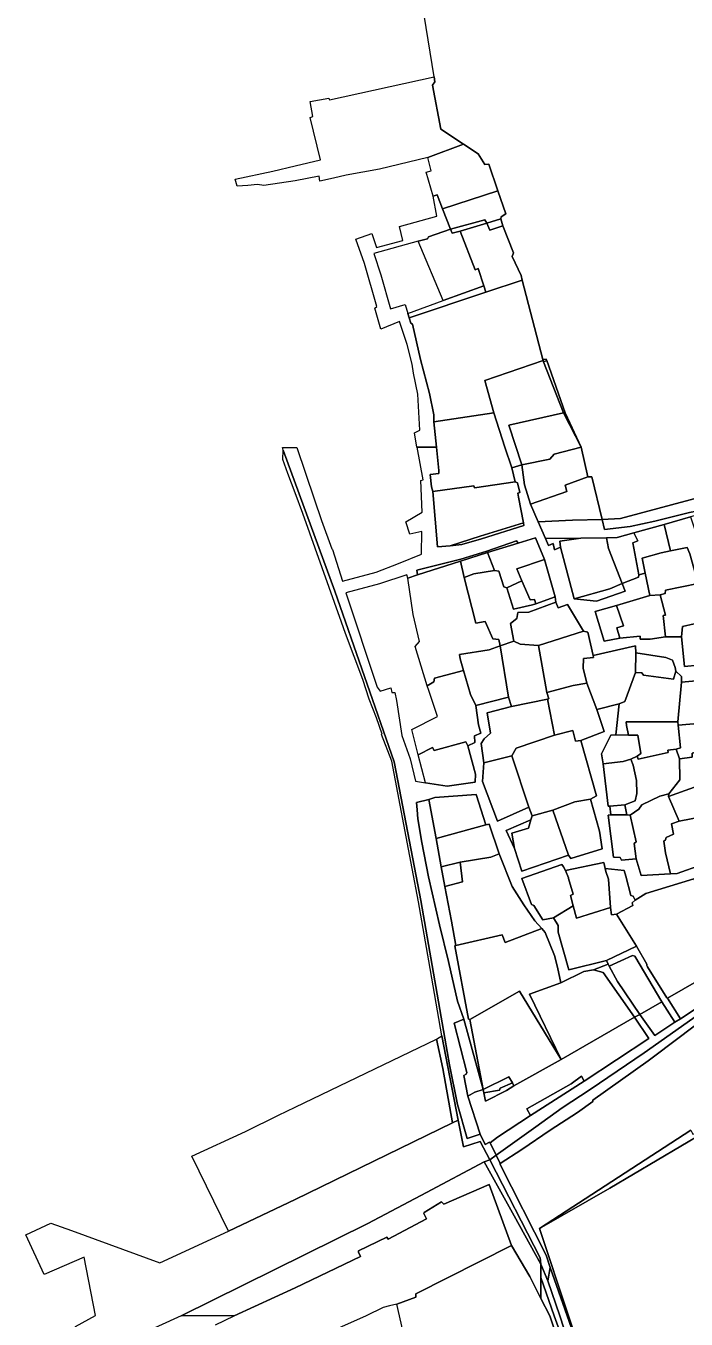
# Model space of a CAD drawing. Header units: feet. Extents: x 197796 to 199821, y 552499 to 555392.
# Drawn here: x 198509.1 to 198661.1, y 552905 to 553202.7 of the extents above; entities that cross this region are included whole.
import ezdxf

# ---------------------------------------------------------------- set-up
doc = ezdxf.new("R2010")
doc.units = ezdxf.units.FT
doc.header["$MEASUREMENT"] = 0
doc.layers.add('wipco_지적', color=20, linetype='CONTINUOUS')

msp = doc.modelspace()

# ---------------------------------------------------------------- linework, layer by layer
at = {"layer": 'wipco_지적', "color": 20}
for points in [[(198682.35, 553099.06), (198645.97, 553089.31), (198641.74, 553089.06), (198639.33, 553098.87), (198638.48, 553098.91), (198636.9, 553105.76), (198633.22, 553113.6), (198628.98, 553125.65), (198628.89, 553125.97), (198628.08, 553125.89), (198623.32, 553144.2), (198623.14, 553145.22), (198621.01, 553149.65), (198621.33, 553150.44), (198618.9, 553156.65), (198618.46, 553158.27), (198618.47, 553158.73), (198619.58, 553159.42), (198617.74, 553164.72), (198615.63, 553170.88), (198614.76, 553170.78), (198613.17, 553173.29), (198609.82, 553175.52), (198604.6, 553178.91), (198602.69, 553189.05), (198603.26, 553189.84), (198603.08, 553190.99), (198600.74, 553205.18)], [(198662.85, 553006.35), (198651.8, 553002.98), (198649.35, 553001.41), (198648.87, 553002.37), (198648.36, 553002.49), (198647.18, 553007), (198646.78, 553008.26), (198642.44, 553008.77), (198642.12, 553010.14), (198633.28, 553008.3), (198632.83, 553009.13), (198632.47, 553009.68), (198623.24, 553006.47), (198625.48, 553000.44), (198626.03, 553000.25), (198628.06, 552996.95), (198630.57, 552997.35), (198631.63, 552995.59), (198631.63, 552994.1), (198634.08, 552985.44), (198642.75, 552987.56), (198643.14, 552986.72), (198639.73, 552985.42), (198637.55, 552985.02), (198632.2, 552982.39), (198631.5, 552986.06), (198630.79, 552988.7), (198628.64, 552993.99), (198627.84, 552994.91), (198626.26, 552996.72), (198623.69, 553000.35), (198621.04, 553004.56), (198618, 553012.14), (198615.77, 553018.91), (198614.94, 553018.76), (198612.75, 553025.81), (198603.26, 553025.07), (198601.83, 553024.63), (198598.99, 553023.9), (198599.15, 553022.28), (198599.35, 553020.15), (198600.27, 553014.75), (198601.81, 553006.79), (198604.34, 552995.79), (198606.36, 552987.32), (198608.42, 552978.16), (198609.91, 552974.02), (198607.69, 552973.11), (198610.59, 552961.8), (198610.48, 552961.38), (198609.91, 552961.11), (198610.83, 552956.31), (198613.67, 552947.6), (198610.68, 552946.57), (198608.41, 552954.43), (198606.62, 552963.56), (198605.56, 552969.66), (198600.02, 553001.34), (198598.55, 553008.97), (198593.87, 553033.32), (198580.21, 553072.58), (198568.36, 553105.05), (198568.18, 553105.67), (198571.44, 553105.69), (198575.45, 553093.81), (198577.15, 553088.86), (198579.55, 553082.32), (198579.69, 553082.14), (198581.95, 553074.85), (198589.74, 553076.95), (198594.88, 553078.95), (198594.88, 553078.95), (198600.19, 553081.13), (198600.21, 553086.3), (198597.5, 553085.67), (198596.54, 553088.56), (198600.33, 553090.8), (198600.02, 553098.03), (198600.56, 553098.21), (198599.19, 553105.76), (198603.52, 553105.76), (198603.62, 553105.76), (198604.19, 553100.33), (198604.19, 553099.68), (198602.12, 553099.46), (198602.43, 553096.61), (198602.77, 553095.51), (198603.86, 553082.79), (198606.73, 553083.03), (198609.42, 553083.3), (198613.94, 553084.61), (198623.74, 553087.71), (198623.63, 553088.28), (198622.46, 553094.22), (198622.35, 553095.18), (198622.81, 553095.31), (198622.24, 553097.5), (198621.73, 553097.79), (198620.92, 553100.96), (198623.23, 553101.7), (198623.88, 553097.07), (198625.28, 553092.59), (198627.02, 553088.58), (198628.71, 553084.68), (198629.39, 553083.11), (198630.44, 553083.55), (198630.76, 553082.12), (198632.15, 553082.72), (198635.32, 553070.79), (198640.46, 553070.27), (198647.05, 553072.6), (198646.38, 553074.34), (198650.14, 553075.8), (198650.15, 553076.34), (198651.64, 553076.73), (198652.74, 553071.61), (198645.01, 553069.25), (198640.13, 553067.88), (198642.22, 553061.1), (198645.83, 553061.78), (198650.51, 553062.21), (198650.52, 553061.5), (198652.82, 553061.5), (198656.3, 553062.09), (198659.99, 553062.08), (198660.71, 553055.27), (198666.96, 553055.88)], [(198667.6, 553052.29), (198660.04, 553051.6), (198659.99, 553052.91), (198658.71, 553054.13), (198658.51, 553055.03), (198657.93, 553056.73), (198656.38, 553057.34), (198649.49, 553058.41), (198649.38, 553060.03), (198639.71, 553057.74), (198638.41, 553063.18), (198637.48, 553063.36), (198633.75, 553069.49), (198631.63, 553068.77), (198631.1, 553070.07), (198630.96, 553071.25), (198628.49, 553079.88), (198626.43, 553084.84), (198626.43, 553084.84), (198622.39, 553083.67), (198622.03, 553084.19), (198615.17, 553081.79), (198609.2, 553079.96), (198599.07, 553077.41), (198599.21, 553076.35), (198597.01, 553075.61), (198596.81, 553076.37), (198590.46, 553074.24), (198582.77, 553072.18), (198589.97, 553050.47), (198590.66, 553049.56), (198593.13, 553050.33), (198593.31, 553049.28), (198594.01, 553049.22), (198594.4, 553047.4), (198595.6, 553039.38), (198597.59, 553033.96), (198598.8, 553028.82), (198601.06, 553028.44), (198606.04, 553027.66), (198612.52, 553028.63), (198612.62, 553030.42), (198610.82, 553036.99), (198612.4, 553037.73), (198612.36, 553039.26), (198613.79, 553039.87), (198613.3, 553041.84), (198612.66, 553046.3), (198620.16, 553048.21), (198620.86, 553046.05), (198615.31, 553044.54), (198616.06, 553039.87), (198614.58, 553038.56), (198613.89, 553037.48), (198614.49, 553033.07), (198614.21, 553028.79), (198617.68, 553019.67), (198624.89, 553022.85), (198625.63, 553020.83), (198625.33, 553019.91), (198619.64, 553017.48), (198621.54, 553013.32), (198623.22, 553008.11), (198634, 553011.78), (198634.5, 553011.03), (198641.74, 553013.25), (198641.15, 553017.34), (198639.08, 553024.71), (198640.46, 553025.47), (198636.8, 553038.17), (198642.24, 553040.26), (198640.55, 553045.32), (198645.67, 553046.64), (198644.9, 553039.49), (198643.74, 553039.45), (198641.61, 553035.13), (198641.99, 553032.87), (198643.09, 553023.1), (198643.49, 553023.12), (198643.74, 553021.09), (198643.1, 553021.05), (198644.37, 553011.37), (198645.91, 553011.25), (198646.21, 553010.63), (198649.59, 553010.94), (198650.75, 553007.13), (198657.5, 553007.51), (198659.04, 553007.61), (198670.23, 553011.55)], [(198677.69, 552984.87), (198651.41, 552966.34), (198638.99, 552957.86), (198632.55, 552953.61), (198626.47, 552949.23), (198617.34, 552942.78), (198615.93, 552945.61), (198617.65, 552946.87), (198625.22, 552951.87), (198637.64, 552959.77), (198652.5, 552969.6), (198649.18, 552974.52), (198650.41, 552975.15), (198653.88, 552970.31), (198658.5, 552973.34), (198659.8, 552974.11), (198678.88, 552986.68)], [(198670.32, 552978.02), (198659.74, 552970.05), (198652.33, 552964.45), (198639.61, 552955.4), (198639.61, 552955.12), (198636.06, 552952.59), (198629.75, 552948.48), (198623.29, 552944.02), (198618.25, 552940.84), (198617.34, 552942.78), (198626.47, 552949.23), (198632.55, 552953.61), (198638.99, 552957.86), (198651.41, 552966.34), (198677.69, 552984.87)], [(198662.17, 552948.53), (198627.29, 552925.84), (198633.97, 552905.76), (198638.85, 552891.09), (198633.69, 552905.76), (198629.76, 552916.91), (198628.82, 552919.69), (198618.16, 552940.78), (198618.25, 552940.84), (198623.29, 552944.02), (198629.75, 552948.48), (198636.06, 552952.59), (198639.61, 552955.12), (198639.61, 552955.4), (198652.33, 552964.45), (198659.74, 552970.05), (198670.32, 552978.02)], [(198638.85, 552891.09), (198633.97, 552905.76), (198627.29, 552925.84), (198643.5, 552935.11), (198665.31, 552948.03), (198665.31, 552948.03), (198671.36, 552940.19), (198682.43, 552944.01), (198683.97, 552935.23), (198682.87, 552931.77), (198686.7, 552905.76), (198685.18, 552904.09)], [(198552.77, 552903.67), (198557.05, 552905.76), (198571.06, 552912.18), (198586.12, 552919.42), (198585.68, 552920.44), (198585.66, 552920.71), (198592.22, 552923.9), (198592.48, 552923.42), (198601.31, 552928.11), (198600.7, 552929.35), (198600.74, 552929.53), (198604.76, 552932.04), (198605.28, 552931.45), (198615.7, 552936.01), (198620.9, 552921.92), (198620.9, 552921.92), (198598.87, 552910.86), (198598.86, 552910.06), (198594.5, 552908.47), (198592.81, 552908.09), (198591.37, 552907.66), (198587.43, 552905.76), (198571.06, 552898.48)], [(198597.47, 552895.23), (198595.11, 552905.76), (198594.5, 552908.47), (198598.86, 552910.06), (198598.87, 552910.86), (198620.9, 552921.92), (198625.07, 552914.78), (198627.62, 552909.77), (198627.62, 552909.77), (198629.67, 552905.76), (198633.86, 552893.28)], [(198634.82, 552894.32), (198630.67, 552905.76), (198627.63, 552914.59), (198627.63, 552914.59), (198627.64, 552917.67), (198629.21, 552913.79), (198631.97, 552905.76), (198638.43, 552885.87)], [(198633.86, 552893.28), (198629.67, 552905.76), (198627.62, 552909.77), (198627.63, 552914.59), (198627.63, 552914.59), (198630.67, 552905.76), (198634.82, 552894.32)]]:
    msp.add_lwpolyline(points, dxfattribs=at)
for points in [[(198574.5, 553185.27), (198578.83, 553186.1), (198578.96, 553185.66), (198603.08, 553190.99), (198603.26, 553189.84), (198602.69, 553189.05), (198604.6, 553178.91), (198609.82, 553175.52), (198601.62, 553172.38), (198590.46, 553169.71), (198582.83, 553168.34), (198579.9, 553167.67), (198576.76, 553166.98), (198576.61, 553168.13), (198571.06, 553167.04), (198563.86, 553165.96), (198562.42, 553166.17), (198560.22, 553165.96), (198557.77, 553165.85), (198557.27, 553167.41), (198565.93, 553169.26), (198571.06, 553170.49), (198576.88, 553171.88), (198574.53, 553181.63), (198575.17, 553181.85), (198574.5, 553185.27)], [(198609.82, 553175.52), (198613.17, 553173.29), (198614.76, 553170.78), (198615.63, 553170.88), (198617.74, 553164.72), (198604.99, 553160.59), (198603.79, 553163.8), (198602.86, 553163.51), (198601.2, 553169.05), (198602.35, 553169.38), (198601.62, 553172.38), (198609.82, 553175.52)], [(198617.74, 553164.72), (198619.58, 553159.42), (198618.47, 553158.73), (198618.46, 553158.27), (198615.2, 553157.3), (198614.76, 553158.03), (198606.83, 553155.9), (198604.99, 553160.59), (198617.74, 553164.72)], [(198602.86, 553163.51), (198603.79, 553163.8), (198604.99, 553160.59), (198606.83, 553155.9), (198601.75, 553154.13), (198601.57, 553153.69), (198599.43, 553153.12), (198589.21, 553150.28), (198590.78, 553145.44), (198593.06, 553137.58), (198596.44, 553138.6), (198597.05, 553136.48), (198597.33, 553135.49), (198597.67, 553134.31), (198598.07, 553134.07), (198599.96, 553125.9), (198602.03, 553118.12), (198603, 553113.18), (198603.01, 553111.59), (198603.62, 553105.76), (198603.52, 553105.76), (198599.19, 553105.76), (198599.12, 553105.76), (198598.56, 553109.07), (198599.75, 553109.62), (198599.32, 553117.97), (198598.35, 553122.73), (198598.05, 553124.85), (198596.84, 553129.39), (198595.07, 553134.64), (198590.8, 553132.88), (198589.43, 553137.75), (198589.87, 553138.11), (198587.04, 553148.03), (198585.02, 553153.58), (198588.76, 553154.95), (198589.77, 553151.67), (198595.9, 553153.29), (198595.11, 553156.57), (198603.73, 553158.93), (198602.86, 553163.51)], [(198606.83, 553155.9), (198607.2, 553154.96), (198609.08, 553155.49), (198612.49, 553146.53), (198613.19, 553146.87), (198614.49, 553142.9), (198605.18, 553139.48), (198599.43, 553153.12), (198601.57, 553153.69), (198601.75, 553154.13), (198606.83, 553155.9)], [(198615.2, 553157.3), (198609.08, 553155.49), (198607.2, 553154.96), (198606.83, 553155.9), (198614.76, 553158.03), (198615.2, 553157.3)], [(198618.9, 553156.65), (198621.33, 553150.44), (198621.01, 553149.65), (198623.14, 553145.22), (198623.32, 553144.2), (198614.98, 553141.44), (198614.49, 553142.9), (198613.19, 553146.87), (198612.49, 553146.53), (198609.08, 553155.49), (198615.2, 553157.3), (198615.89, 553155.66), (198618.9, 553156.65)], [(198615.2, 553157.3), (198618.46, 553158.27), (198618.9, 553156.65), (198615.89, 553155.66), (198615.2, 553157.3)], [(198614.98, 553141.44), (198623.32, 553144.2), (198628.08, 553125.89), (198628.17, 553125.67), (198614.71, 553121.07), (198616.84, 553113.65), (198603.01, 553111.59), (198603, 553113.18), (198602.03, 553118.12), (198599.96, 553125.9), (198598.07, 553134.07), (198597.67, 553134.31), (198597.33, 553135.49), (198614.98, 553141.44)], [(198614.49, 553142.9), (198614.98, 553141.44), (198597.33, 553135.49), (198597.05, 553136.48), (198605.18, 553139.48), (198614.49, 553142.9)], [(198628.98, 553125.65), (198628.28, 553125.39), (198628.17, 553125.67), (198628.08, 553125.89), (198628.89, 553125.97), (198628.98, 553125.65)], [(198628.17, 553125.67), (198628.28, 553125.39), (198632.88, 553113.65), (198620.28, 553110.82), (198623.23, 553101.7), (198620.92, 553100.96), (198619.37, 553105.76), (198616.84, 553113.65), (198614.71, 553121.07), (198628.17, 553125.67)], [(198628.28, 553125.39), (198628.98, 553125.65), (198633.22, 553113.6), (198632.95, 553113.48), (198632.88, 553113.65), (198628.28, 553125.39)], [(198616.84, 553113.65), (198619.37, 553105.76), (198620.92, 553100.96), (198621.73, 553097.79), (198612.39, 553096.36), (198612.19, 553096.85), (198602.77, 553095.51), (198602.43, 553096.61), (198602.12, 553099.46), (198604.19, 553099.68), (198604.19, 553100.33), (198603.62, 553105.76), (198603.01, 553111.59), (198616.84, 553113.65)], [(198632.88, 553113.65), (198632.95, 553113.48), (198636.9, 553105.76), (198630.73, 553104.12), (198629.69, 553102.94), (198623.23, 553101.7), (198620.28, 553110.82), (198632.88, 553113.65)], [(198632.95, 553113.48), (198633.22, 553113.6), (198636.9, 553105.76), (198632.95, 553113.48)], [(198613.67, 552947.6), (198614.83, 552945.17), (198615.8, 552945.77), (198615.93, 552945.61), (198617.34, 552942.78), (198615.87, 552941.68), (198613.64, 552945.88), (198609.84, 552944.66), (198608.64, 552950.81), (198604.83, 552970.19), (198601.83, 552987.46), (198599.48, 553001.07), (198598.05, 553008.75), (198593.35, 553033.47), (198590.98, 553039.57), (198591.1, 553039.64), (198589.77, 553043.44), (198588.15, 553047.75), (198586.65, 553052.28), (198582.7, 553062.82), (198581.77, 553065.43), (198572.85, 553090.47), (198571.06, 553095.23), (198569.38, 553099.68), (198568.28, 553102.9), (198568.36, 553105.05), (198580.21, 553072.58), (198593.87, 553033.32), (198598.55, 553008.97), (198600.02, 553001.34), (198605.56, 552969.66), (198606.62, 552963.56), (198608.41, 552954.43), (198610.68, 552946.57), (198613.67, 552947.6)], [(198636.9, 553105.76), (198638.48, 553098.91), (198633.23, 553096.97), (198633.62, 553095.53), (198625.28, 553092.59), (198623.88, 553097.07), (198623.23, 553101.7), (198629.69, 553102.94), (198630.73, 553104.12), (198636.9, 553105.76)], [(198743.57, 553101.13), (198720.2, 553096.63), (198705.25, 553094.29), (198693.76, 553092.99), (198682.84, 553095.03), (198682.71, 553096.12), (198679.04, 553095.39), (198673.87, 553094.27), (198673.53, 553093.28), (198666.7, 553091.6), (198661.84, 553090.73), (198653.85, 553088.72), (198648.18, 553087.44), (198642.3, 553086.78), (198641.74, 553089.06), (198645.97, 553089.31), (198682.35, 553099.06), (198695.53, 553096.91), (198712.22, 553099.24), (198741.56, 553104.67), (198743.57, 553101.13)], [(198602.77, 553095.51), (198612.19, 553096.85), (198612.39, 553096.36), (198621.73, 553097.79), (198622.24, 553097.5), (198622.81, 553095.31), (198622.35, 553095.18), (198622.46, 553094.22), (198623.63, 553088.28), (198613.67, 553085.26), (198606.73, 553083.03), (198603.86, 553082.79), (198602.77, 553095.51)], [(198638.48, 553098.91), (198639.33, 553098.87), (198641.74, 553089.06), (198634.89, 553088.89), (198627.02, 553088.58), (198625.28, 553092.59), (198633.62, 553095.53), (198633.23, 553096.97), (198638.48, 553098.91)], [(198682.84, 553095.03), (198678.5, 553094.12), (198662.1, 553089.66), (198656.04, 553087.93), (198649.04, 553086.02), (198645.23, 553084.93), (198642.76, 553084.87), (198636.83, 553084.77), (198628.71, 553084.68), (198627.02, 553088.58), (198634.89, 553088.89), (198641.74, 553089.06), (198642.3, 553086.78), (198648.18, 553087.44), (198653.85, 553088.72), (198661.84, 553090.73), (198666.7, 553091.6), (198673.53, 553093.28), (198673.87, 553094.27), (198679.04, 553095.39), (198682.71, 553096.12), (198682.84, 553095.03)], [(198606.73, 553083.03), (198613.67, 553085.26), (198623.63, 553088.28), (198623.74, 553087.71), (198613.94, 553084.61), (198609.42, 553083.3), (198606.73, 553083.03)], [(198649.04, 553086.02), (198656.04, 553087.93), (198657.46, 553081.88), (198655.29, 553081.44), (198650.98, 553080.16), (198651.64, 553076.73), (198650.15, 553076.34), (198648.8, 553083.72), (198649.94, 553084.14), (198649.04, 553086.02)], [(198662.1, 553089.66), (198664.15, 553083.44), (198664.18, 553081.8), (198665.2, 553076.93), (198663.23, 553076.52), (198661.92, 553081.15), (198661.29, 553082.63), (198657.46, 553081.88), (198656.04, 553087.93), (198662.1, 553089.66)], [(198615.32, 553081.47), (198609.16, 553079.5), (198599.21, 553076.35), (198599.07, 553077.41), (198609.2, 553079.96), (198615.17, 553081.79), (198622.03, 553084.19), (198622.39, 553083.67), (198615.32, 553081.47)], [(198615.32, 553081.47), (198622.39, 553083.67), (198626.43, 553084.84), (198628.49, 553079.88), (198622.11, 553077.72), (198623.23, 553074.95), (198619.79, 553073.34), (198619.12, 553073.58), (198617.99, 553077.17), (198616.93, 553077.33), (198615.32, 553081.47)], [(198628.71, 553084.68), (198636.83, 553084.77), (198631.97, 553084.09), (198632.15, 553082.72), (198630.76, 553082.12), (198630.44, 553083.55), (198629.39, 553083.11), (198628.71, 553084.68)], [(198636.83, 553084.77), (198642.76, 553084.87), (198643.21, 553082.43), (198646.38, 553074.34), (198643.49, 553073.11), (198635.32, 553070.79), (198632.15, 553082.72), (198631.97, 553084.09), (198636.83, 553084.77)], [(198642.76, 553084.87), (198645.23, 553084.93), (198649.04, 553086.02), (198649.94, 553084.14), (198648.8, 553083.72), (198650.15, 553076.34), (198650.14, 553075.8), (198646.38, 553074.34), (198643.21, 553082.43), (198642.76, 553084.87)], [(198609.16, 553079.5), (198615.32, 553081.47), (198616.93, 553077.33), (198612.18, 553076.56), (198609.95, 553075.71), (198609.16, 553079.5)], [(198657.46, 553081.88), (198661.29, 553082.63), (198661.92, 553081.15), (198663.23, 553076.52), (198663.81, 553074.35), (198656.36, 553072.81), (198656.25, 553072.08), (198655.06, 553071.72), (198652.74, 553071.61), (198651.64, 553076.73), (198650.98, 553080.16), (198655.29, 553081.44), (198657.46, 553081.88)], [(198599.21, 553076.35), (198609.16, 553079.5), (198609.95, 553075.71), (198612.64, 553065.18), (198614.78, 553065.58), (198616.56, 553061.59), (198617.98, 553061.49), (198618.24, 553059.96), (198615.71, 553059.07), (198608.94, 553057.98), (198609.06, 553056.98), (198609.84, 553054.32), (198603.17, 553052.58), (198602.98, 553051.71), (198601.49, 553050.82), (198598.68, 553059.87), (198599.68, 553060.99), (198598.28, 553067.18), (198597.01, 553075.61), (198599.21, 553076.35)], [(198623.23, 553074.95), (198622.11, 553077.72), (198628.49, 553079.88), (198630.96, 553071.25), (198626.46, 553069.68), (198626.18, 553070.65), (198625.18, 553070.61), (198623.23, 553074.95)], [(198609.95, 553075.71), (198612.18, 553076.56), (198616.93, 553077.33), (198617.99, 553077.17), (198619.12, 553073.58), (198619.79, 553073.34), (198621.32, 553068.45), (198625.68, 553069.42), (198626.46, 553069.68), (198630.96, 553071.25), (198631.1, 553070.07), (198624.88, 553067.77), (198622.31, 553067.66), (198622.13, 553066.28), (198620.68, 553065.14), (198621.43, 553061.05), (198618.24, 553059.96), (198617.98, 553061.49), (198616.56, 553061.59), (198614.78, 553065.58), (198612.64, 553065.18), (198609.95, 553075.71)], [(198619.79, 553073.34), (198623.23, 553074.95), (198625.18, 553070.61), (198626.18, 553070.65), (198626.46, 553069.68), (198625.68, 553069.42), (198621.32, 553068.45), (198619.79, 553073.34)], [(198646.38, 553074.34), (198647.05, 553072.6), (198640.46, 553070.27), (198635.32, 553070.79), (198643.49, 553073.11), (198646.38, 553074.34)], [(198663.81, 553074.35), (198664.37, 553074.47), (198665.58, 553069.92), (198664.62, 553069.54), (198665.59, 553065.67), (198660.22, 553064.47), (198659.99, 553062.08), (198656.3, 553062.09), (198655.75, 553066.96), (198656.29, 553067.05), (198655.06, 553071.72), (198656.25, 553072.08), (198656.36, 553072.81), (198663.81, 553074.35)], [(198631.1, 553070.07), (198631.63, 553068.77), (198633.75, 553069.49), (198637.48, 553063.36), (198627.11, 553060.1), (198622.86, 553060.36), (198621.43, 553061.05), (198620.68, 553065.14), (198622.13, 553066.28), (198622.31, 553067.66), (198624.88, 553067.77), (198631.1, 553070.07)], [(198652.74, 553071.61), (198655.06, 553071.72), (198656.29, 553067.05), (198655.75, 553066.96), (198656.3, 553062.09), (198652.82, 553061.5), (198650.52, 553061.5), (198650.51, 553062.21), (198645.83, 553061.78), (198645.09, 553064.17), (198646.62, 553064.61), (198645.01, 553069.25), (198652.74, 553071.61)], [(198645.83, 553061.78), (198642.22, 553061.1), (198640.13, 553067.88), (198645.01, 553069.25), (198646.62, 553064.61), (198645.09, 553064.17), (198645.83, 553061.78)], [(198637.48, 553063.36), (198638.41, 553063.18), (198639.71, 553057.74), (198639.74, 553057.35), (198637.47, 553057.06), (198637.39, 553054.87), (198638.24, 553051.43), (198635.07, 553050.88), (198629.01, 553049.24), (198627.11, 553060.1), (198637.48, 553063.36)], [(198659.99, 553062.08), (198660.22, 553064.47), (198665.59, 553065.67), (198666.96, 553055.88), (198660.71, 553055.27), (198659.99, 553062.08)], [(198621.43, 553061.05), (198622.86, 553060.36), (198627.11, 553060.1), (198629.01, 553049.24), (198629.45, 553047.81), (198629.2, 553047.71), (198620.86, 553046.05), (198620.16, 553048.21), (198618.24, 553059.96), (198621.43, 553061.05)], [(198618.24, 553059.96), (198620.16, 553048.21), (198612.66, 553046.3), (198611.46, 553048.81), (198609.84, 553054.32), (198609.06, 553056.98), (198608.94, 553057.98), (198615.71, 553059.07), (198618.24, 553059.96)], [(198639.71, 553057.74), (198649.38, 553060.03), (198649.49, 553058.41), (198649.45, 553053.83), (198646.99, 553047.15), (198645.67, 553046.64), (198640.55, 553045.32), (198638.24, 553051.43), (198637.39, 553054.87), (198637.47, 553057.06), (198639.74, 553057.35), (198639.71, 553057.74)], [(198649.49, 553058.41), (198656.38, 553057.34), (198657.93, 553056.73), (198658.51, 553055.03), (198658.71, 553054.13), (198658.19, 553052.3), (198651.23, 553053.22), (198650.88, 553053.75), (198649.45, 553053.83), (198649.49, 553058.41)], [(198609.84, 553054.32), (198611.46, 553048.81), (198612.66, 553046.3), (198613.3, 553041.84), (198613.79, 553039.87), (198612.36, 553039.26), (198612.4, 553037.73), (198610.82, 553036.99), (198610.36, 553037.89), (198603.08, 553035.88), (198602.7, 553036.58), (198599.4, 553034.91), (198597.94, 553040.7), (198603.87, 553043.75), (198601.87, 553049.69), (198601.49, 553050.82), (198602.98, 553051.71), (198603.17, 553052.58), (198609.84, 553054.32)], [(198649.45, 553053.83), (198650.88, 553053.75), (198651.23, 553053.22), (198658.19, 553052.3), (198658.71, 553054.13), (198659.99, 553052.91), (198660.04, 553051.6), (198659.14, 553042.53), (198647.27, 553042.53), (198647.34, 553041.65), (198647.82, 553039.47), (198644.9, 553039.49), (198645.67, 553046.64), (198646.99, 553047.15), (198649.45, 553053.83)], [(198660.04, 553051.6), (198667.6, 553052.29), (198667.91, 553047.98), (198668.23, 553042.49), (198659.24, 553041.71), (198659.14, 553042.53), (198660.04, 553051.6)], [(198629.01, 553049.24), (198635.07, 553050.88), (198638.24, 553051.43), (198640.55, 553045.32), (198642.24, 553040.26), (198636.8, 553038.17), (198635.57, 553038.02), (198635.03, 553040.47), (198630.75, 553039.41), (198629.2, 553047.71), (198629.45, 553047.81), (198629.01, 553049.24)], [(198629.2, 553047.71), (198630.75, 553039.41), (198621.93, 553036.41), (198620.97, 553034.67), (198614.49, 553033.07), (198613.89, 553037.48), (198614.58, 553038.56), (198616.06, 553039.87), (198615.31, 553044.54), (198620.86, 553046.05), (198629.2, 553047.71)], [(198659.24, 553041.71), (198659.81, 553036.53), (198658.76, 553036.2), (198656.89, 553035.95), (198656.9, 553035.44), (198650.06, 553033.93), (198649.82, 553034.6), (198650.63, 553035.18), (198649.96, 553039.46), (198647.82, 553039.47), (198647.34, 553041.65), (198647.27, 553042.53), (198659.14, 553042.53), (198659.24, 553041.71)], [(198636.8, 553038.17), (198640.46, 553025.47), (198639.08, 553024.71), (198635.49, 553024.07), (198630.37, 553022.17), (198625.63, 553020.83), (198624.89, 553022.85), (198620.97, 553034.67), (198621.93, 553036.41), (198630.75, 553039.41), (198635.03, 553040.47), (198635.57, 553038.02), (198636.8, 553038.17)], [(198668.23, 553042.49), (198668.34, 553040.39), (198669.37, 553040.47), (198669.42, 553039.63), (198666.75, 553038.88), (198666.71, 553037.83), (198665.56, 553037.36), (198665.53, 553036.01), (198662.48, 553035.31), (198662.43, 553034.4), (198659.52, 553033.95), (198658.76, 553036.2), (198659.81, 553036.53), (198659.24, 553041.71), (198668.23, 553042.49)], [(198599.4, 553034.91), (198602.7, 553036.58), (198603.08, 553035.88), (198610.36, 553037.89), (198610.82, 553036.99), (198612.62, 553030.42), (198612.52, 553028.63), (198606.04, 553027.66), (198601.06, 553028.44), (198599.4, 553034.91)], [(198647.82, 553039.47), (198649.96, 553039.46), (198650.63, 553035.18), (198649.82, 553034.6), (198648.35, 553033.87), (198646.57, 553033.4), (198641.99, 553032.87), (198641.61, 553035.13), (198643.74, 553039.45), (198644.9, 553039.49), (198647.82, 553039.47)], [(198614.49, 553033.07), (198620.97, 553034.67), (198624.89, 553022.85), (198617.68, 553019.67), (198614.21, 553028.79), (198614.49, 553033.07)], [(198641.99, 553032.87), (198646.57, 553033.4), (198648.35, 553033.87), (198648.9, 553032.52), (198649.63, 553029), (198649.75, 553025.98), (198649.36, 553024.35), (198646.97, 553023.43), (198643.49, 553023.12), (198643.09, 553023.1), (198641.99, 553032.87)], [(198659.52, 553033.95), (198659.61, 553029.14), (198657.09, 553025.91), (198655.05, 553025.37), (198650.87, 553023.36), (198650.2, 553022.39), (198648.19, 553021.05), (198647.44, 553021.1), (198646.97, 553023.43), (198649.36, 553024.35), (198649.75, 553025.98), (198649.63, 553029), (198648.9, 553032.52), (198648.35, 553033.87), (198649.82, 553034.6), (198650.06, 553033.93), (198656.9, 553035.44), (198656.89, 553035.95), (198658.76, 553036.2), (198659.52, 553033.95)], [(198665.5, 553035.11), (198665.6, 553034.8), (198667.25, 553034.79), (198668.5, 553027.24), (198669.23, 553027.11), (198669.67, 553027.04), (198668.53, 553026.33), (198666.34, 553025.92), (198665.73, 553028.47), (198656.99, 553025.32), (198657.09, 553025.91), (198659.61, 553029.14), (198659.52, 553033.95), (198662.43, 553034.4), (198662.48, 553035.31), (198665.53, 553036.01), (198665.5, 553035.11)], [(198656.99, 553025.32), (198665.73, 553028.47), (198666.34, 553025.92), (198668.53, 553026.33), (198669.45, 553022.87), (198669.01, 553021.51), (198667.89, 553021.06), (198665.94, 553019.79), (198664.96, 553020.72), (198659.45, 553019.65), (198656.99, 553025.32)], [(198614.94, 553018.76), (198603.53, 553015.65), (198601.83, 553024.63), (198603.26, 553025.07), (198612.75, 553025.81), (198614.94, 553018.76)], [(198639.08, 553024.71), (198641.15, 553017.34), (198641.74, 553013.25), (198634.5, 553011.03), (198634, 553011.78), (198630.37, 553022.17), (198635.49, 553024.07), (198639.08, 553024.71)], [(198657.09, 553025.91), (198656.99, 553025.32), (198659.45, 553019.65), (198657.67, 553019), (198658.18, 553016.67), (198656.44, 553015.84), (198656.34, 553015.31), (198655.93, 553015.05), (198656.29, 553012.34), (198657.5, 553007.51), (198650.75, 553007.13), (198649.59, 553010.94), (198649.08, 553014.52), (198649.56, 553014.85), (198648.19, 553021.05), (198650.2, 553022.39), (198650.87, 553023.36), (198655.05, 553025.37), (198657.09, 553025.91)], [(198608.1, 552991.01), (198607.82, 552990.92), (198611.01, 552974.07), (198611.26, 552973.98), (198614.37, 552957.87), (198609.91, 552974.02), (198608.42, 552978.16), (198606.36, 552987.32), (198604.34, 552995.79), (198601.81, 553006.79), (198600.27, 553014.75), (198599.35, 553020.15), (198599.15, 553022.28), (198598.99, 553023.9), (198601.83, 553024.63), (198603.53, 553015.65), (198604.66, 553009.11), (198605.56, 553004.6), (198607.1, 552996.59), (198608.1, 552991.01)], [(198630.37, 553022.17), (198634, 553011.78), (198623.22, 553008.11), (198621.54, 553013.32), (198620.92, 553016.89), (198624.77, 553018.02), (198625.33, 553019.91), (198625.63, 553020.83), (198630.37, 553022.17)], [(198646.97, 553023.43), (198647.44, 553021.1), (198643.74, 553021.09), (198643.49, 553023.12), (198646.97, 553023.43)], [(198603.53, 553015.65), (198614.94, 553018.76), (198615.77, 553018.91), (198618, 553012.14), (198616.09, 553011.34), (198609.09, 553010.18), (198604.66, 553009.11), (198603.53, 553015.65)], [(198625.33, 553019.91), (198624.77, 553018.02), (198620.92, 553016.89), (198621.54, 553013.32), (198619.64, 553017.48), (198625.33, 553019.91)], [(198643.74, 553021.09), (198647.44, 553021.1), (198648.19, 553021.05), (198649.56, 553014.85), (198649.08, 553014.52), (198649.59, 553010.94), (198646.21, 553010.63), (198645.91, 553011.25), (198644.37, 553011.37), (198643.1, 553021.05), (198643.74, 553021.09)], [(198667.89, 553021.06), (198670.23, 553011.55), (198659.04, 553007.61), (198657.5, 553007.51), (198656.29, 553012.34), (198655.93, 553015.05), (198656.34, 553015.31), (198656.44, 553015.84), (198658.18, 553016.67), (198657.67, 553019), (198659.45, 553019.65), (198664.96, 553020.72), (198665.94, 553019.79), (198667.89, 553021.06)], [(198604.66, 553009.11), (198609.09, 553010.18), (198609.6, 553005.64), (198605.56, 553004.6), (198604.66, 553009.11)], [(198609.09, 553010.18), (198616.09, 553011.34), (198618, 553012.14), (198621.04, 553004.56), (198623.69, 553000.35), (198626.26, 552996.72), (198627.84, 552994.91), (198619.4, 552991.7), (198618.76, 552993.49), (198608.1, 552991.01), (198607.1, 552996.59), (198605.56, 553004.6), (198609.6, 553005.64), (198609.09, 553010.18)], [(198642.44, 553008.77), (198642.58, 553008.05), (198643.23, 553006.27), (198643.64, 552999.74), (198635.81, 552997.34), (198635.05, 553000.12), (198634.45, 553002.54), (198635.1, 553002.86), (198633.96, 553006.46), (198633.97, 553006.62), (198633.28, 553008.3), (198642.12, 553010.14), (198642.44, 553008.77)], [(198633.28, 553008.3), (198633.97, 553006.62), (198633.96, 553006.46), (198635.1, 553002.86), (198634.45, 553002.54), (198635.05, 553000.12), (198630.57, 552997.35), (198628.06, 552996.95), (198626.03, 553000.25), (198625.48, 553000.44), (198623.24, 553006.47), (198632.47, 553009.68), (198632.83, 553009.13), (198633.28, 553008.3)], [(198646.78, 553008.26), (198647.18, 553007), (198648.36, 553002.49), (198648.87, 553002.37), (198649.35, 553001.41), (198648.62, 553000.86), (198648.78, 553000.21), (198645.04, 552998.24), (198643.92, 552998.06), (198643.64, 552999.74), (198643.23, 553006.27), (198642.58, 553008.05), (198642.44, 553008.77), (198646.78, 553008.26)], [(198708.03, 553009.16), (198708.43, 553008.53), (198709.09, 553006.24), (198689.76, 552993.62), (198678.88, 552986.68), (198659.8, 552974.11), (198656.79, 552978.86), (198670.68, 552986.9), (198676.34, 552990.26), (198708.03, 553009.16)], [(198662.85, 553006.35), (198667.86, 552995.5), (198666.94, 552993.38), (198670.68, 552986.9), (198656.79, 552978.86), (198656.6, 552978.95), (198652.21, 552986.1), (198651.99, 552986.42), (198651.99, 552986.7), (198649.61, 552990.88), (198645.04, 552998.24), (198648.78, 553000.21), (198648.62, 553000.86), (198649.35, 553001.41), (198651.8, 553002.98), (198662.85, 553006.35)], [(198645.04, 552998.24), (198649.61, 552990.88), (198642.75, 552987.56), (198634.08, 552985.44), (198631.63, 552994.1), (198631.63, 552995.59), (198630.57, 552997.35), (198635.05, 553000.12), (198635.81, 552997.34), (198643.64, 552999.74), (198643.92, 552998.06), (198645.04, 552998.24)], [(198608.1, 552991.01), (198618.76, 552993.49), (198619.4, 552991.7), (198627.84, 552994.91), (198628.64, 552993.99), (198630.79, 552988.7), (198631.5, 552986.06), (198632.2, 552982.39), (198625, 552979.84), (198632.3, 552964.78), (198622.68, 552980.48), (198611.26, 552973.98), (198611.01, 552974.07), (198607.82, 552990.92), (198608.1, 552991.01)], [(198649.61, 552990.88), (198651.99, 552986.7), (198651.99, 552986.42), (198652.21, 552986.1), (198656.6, 552978.95), (198656.79, 552978.86), (198659.8, 552974.11), (198658.5, 552973.34), (198655.48, 552978.03), (198649.25, 552988.52), (198648.7, 552988.73), (198643.33, 552986.25), (198643.14, 552986.72), (198642.75, 552987.56), (198649.61, 552990.88)], [(198643.14, 552986.72), (198643.33, 552986.25), (198645.31, 552982.75), (198650.41, 552975.15), (198649.18, 552974.52), (198641.96, 552984.82), (198639.73, 552985.42), (198643.14, 552986.72)], [(198643.33, 552986.25), (198648.7, 552988.73), (198649.25, 552988.52), (198655.48, 552978.03), (198650.41, 552975.15), (198645.31, 552982.75), (198643.33, 552986.25)], [(198639.73, 552985.42), (198641.96, 552984.82), (198649.18, 552974.52), (198632.3, 552964.78), (198625, 552979.84), (198632.2, 552982.39), (198637.55, 552985.02), (198639.73, 552985.42)], [(198632.3, 552964.78), (198621.42, 552958.73), (198621.11, 552959.38), (198620.26, 552960.76), (198614.37, 552957.87), (198611.26, 552973.98), (198622.68, 552980.48), (198632.3, 552964.78)], [(198650.41, 552975.15), (198655.48, 552978.03), (198658.5, 552973.34), (198653.88, 552970.31), (198650.41, 552975.15)], [(198649.18, 552974.52), (198652.5, 552969.6), (198637.64, 552959.77), (198637.01, 552960.96), (198634.61, 552959.18), (198624.43, 552953.41), (198625.22, 552951.87), (198617.65, 552946.87), (198615.93, 552945.61), (198615.8, 552945.77), (198614.83, 552945.17), (198613.67, 552947.6), (198610.83, 552956.31), (198612.43, 552957.23), (198614.37, 552957.87), (198614.51, 552957.06), (198614.93, 552955.19), (198619.7, 552957.64), (198621.42, 552958.73), (198632.3, 552964.78), (198649.18, 552974.52)], [(198609.91, 552974.02), (198614.37, 552957.87), (198612.43, 552957.23), (198610.83, 552956.31), (198609.91, 552961.11), (198610.48, 552961.38), (198610.59, 552961.8), (198607.69, 552973.11), (198609.91, 552974.02)], [(198555.72, 552925.27), (198547.32, 552942.5), (198559.68, 552948.18), (198567.28, 552951.95), (198571.06, 552953.78), (198603.61, 552969.47), (198605.07, 552962.67), (198607.32, 552950.15), (198571.06, 552932.57), (198567.99, 552931.09), (198555.72, 552925.27)], [(198604.83, 552970.19), (198608.64, 552950.81), (198607.32, 552950.15), (198605.07, 552962.67), (198603.61, 552969.47), (198604.83, 552970.19)], [(198614.37, 552957.87), (198620.26, 552960.76), (198621.11, 552959.38), (198618.26, 552958.18), (198618.08, 552957.69), (198614.51, 552957.06), (198614.37, 552957.87)], [(198621.11, 552959.38), (198621.42, 552958.73), (198619.7, 552957.64), (198614.93, 552955.19), (198614.51, 552957.06), (198618.08, 552957.69), (198618.26, 552958.18), (198621.11, 552959.38)], [(198625.22, 552951.87), (198624.43, 552953.41), (198634.61, 552959.18), (198637.01, 552960.96), (198637.64, 552959.77), (198625.22, 552951.87)], [(198607.32, 552950.15), (198608.64, 552950.81), (198609.84, 552944.66), (198613.64, 552945.88), (198615.87, 552941.68), (198614.59, 552941.22), (198601.33, 552934.18), (198587.81, 552927), (198544.88, 552905.76), (198534.41, 552901.01), (198523.52, 552895.13), (198520.54, 552903.27), (198525.16, 552905.82), (198522.54, 552919.23), (198513.32, 552915.25), (198509.1, 552924.37), (198514.82, 552927.11), (198519.62, 552925.44), (198539.96, 552917.98), (198555.72, 552925.27), (198567.99, 552931.09), (198571.06, 552932.57), (198607.32, 552950.15)], [(198662.17, 552948.53), (198662.63, 552947.57), (198665.07, 552948.29), (198665.31, 552948.03), (198643.5, 552935.11), (198627.29, 552925.84), (198662.17, 552948.53)], [(198615.87, 552941.68), (198627.45, 552919.14), (198627.64, 552917.67), (198621.5, 552928.76), (198614.59, 552941.22), (198615.87, 552941.68)], [(198615.87, 552941.68), (198617.34, 552942.78), (198618.25, 552940.84), (198618.16, 552940.78), (198628.82, 552919.69), (198629.76, 552916.91), (198629.21, 552913.79), (198627.64, 552917.67), (198627.45, 552919.14), (198615.87, 552941.68)], [(198627.63, 552914.59), (198627.62, 552909.77), (198625.07, 552914.78), (198620.9, 552921.92), (198615.7, 552936.01), (198605.28, 552931.45), (198604.76, 552932.04), (198600.74, 552929.53), (198600.7, 552929.35), (198601.31, 552928.11), (198592.48, 552923.42), (198592.22, 552923.9), (198585.66, 552920.71), (198585.68, 552920.44), (198586.12, 552919.42), (198571.06, 552912.18), (198557.05, 552905.76), (198544.88, 552905.76), (198587.81, 552927), (198601.33, 552934.18), (198614.59, 552941.22), (198621.5, 552928.76), (198627.64, 552917.67), (198627.63, 552914.59)], [(198629.21, 552913.79), (198629.76, 552916.91), (198633.69, 552905.76), (198638.85, 552891.09), (198640.01, 552883.44), (198641.36, 552873.45), (198643.72, 552853.7), (198642.22, 552853.57), (198638.43, 552885.87), (198631.97, 552905.76), (198629.21, 552913.79)]]:
    msp.add_lwpolyline(points, close=True, dxfattribs=at)

doc.saveas('drawing.dxf')
